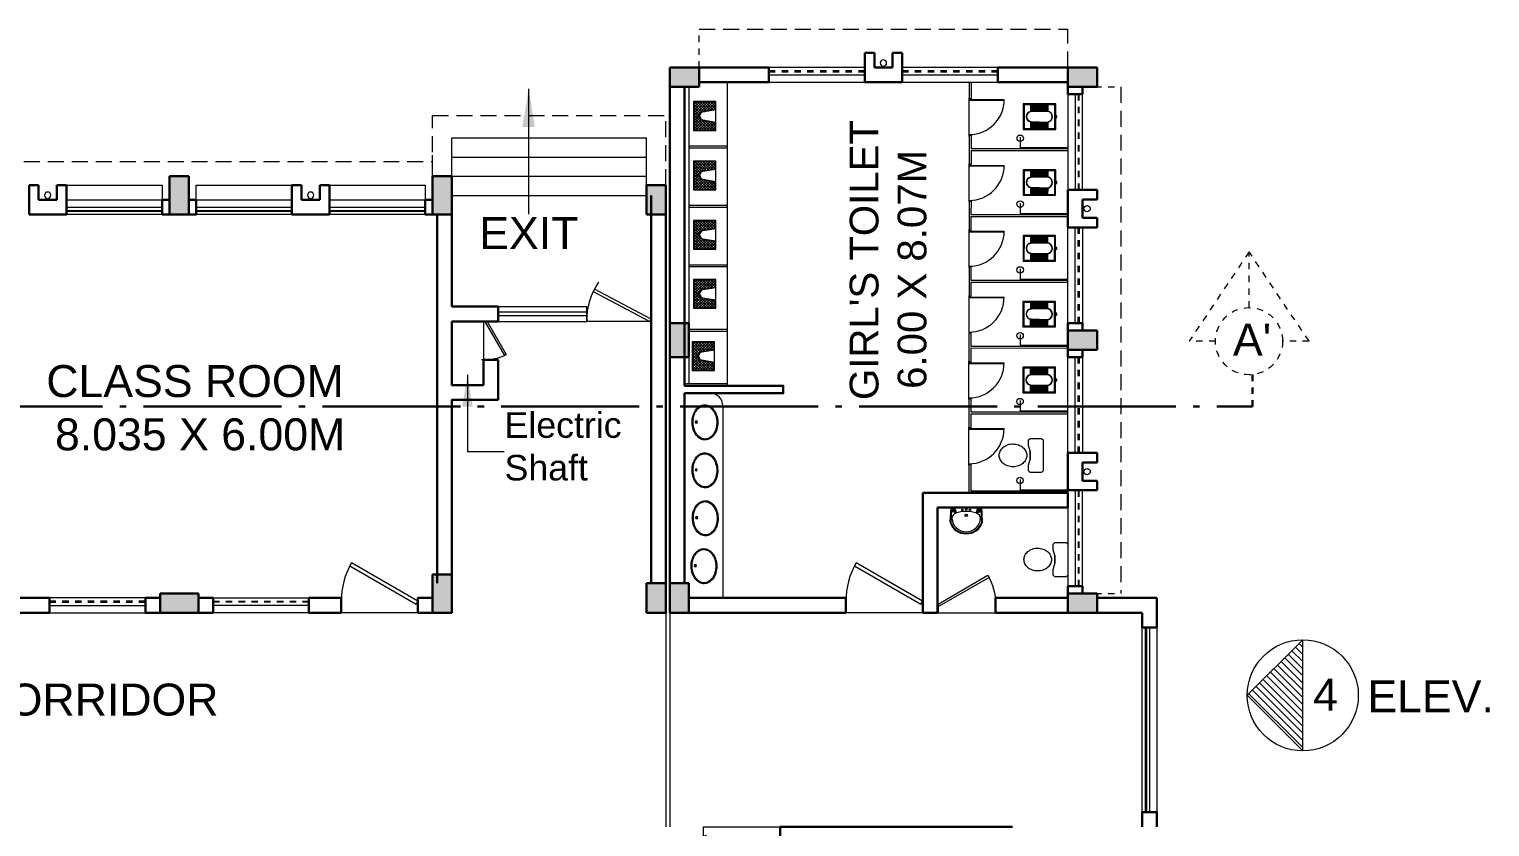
# Model space of a CAD drawing. Header units: millimetres. Extents: x 1898 to 3725, y 783 to 1532.
# Drawn here: x 2385.68 to 2408.54, y 1279.33 to 1291.81 of the extents above; entities that cross this region are included whole.
import ezdxf

# ---------------------------------------------------------------- set-up
doc = ezdxf.new("R2010")
doc.units = ezdxf.units.MM
for name, pattern in [('ACAD_ISO04W100', [30, 24, -3, 0, -3]), ('CENTER2', [1.125, 0.75, -0.125, 0.125, -0.125]), ('DASHED', [0.75, 0.5, -0.25]), ('DASHED2', [0.375, 0.25, -0.125])]:
    doc.linetypes.add(name, pattern=pattern)
doc.layers.get('0').update_dxf_attribs({"lineweight": 20})
for name, color, linetype, lineweight in [('CLL LEV.', 15, 'Continuous', 18), ('COL HATCH', 253, 'Continuous', 13), ('Column', 251, 'Continuous', 30), ('CUBICAL TOILET', 5, 'Continuous', 15), ('DIM', 6, 'Continuous', 18), ('Dimens', 251, 'Continuous', 18), ('Door', 54, 'Continuous', 18), ('ELEV.1', 7, 'Continuous', 20), ('expension joint', 248, 'Continuous', 18), ('Fixture', 44, 'Continuous', 13), ('PROJ.', 30, 'DASHED2', 15), ('Section', 72, 'DASHED2', 30), ('section line', 74, 'ACAD_ISO04W100', 30), ('STAIRS', 10, 'Continuous', 18), ('TEXT', 7, 'Continuous', 15), ('Ventilator', 4, 'DASHED', 18), ('Wall', 7, 'Continuous', 30), ('Window', 150, 'Continuous', 15), ('Window-Wall', 7, 'Continuous', 18)]:
    doc.layers.add(name, color=color, linetype=linetype, lineweight=lineweight)
doc.styles.add('DIM', font='arial.ttf', dxfattribs={"height": 0.5})
doc.styles.add('L120', font='arial.ttf', dxfattribs={"height": 0.6})
doc.styles.get("Standard").update_dxf_attribs({"font": 'arial.ttf', "height": 0.2})
doc.dimstyles.new('Current Dim style', dxfattribs={"dimscale": 0.3, "dimtxt": 0.2, "dimasz": 2, "dimexe": 0.18, "dimexo": 1, "dimgap": 0.09, "dimtad": 0, "dimzin": 0, "dimdsep": 46, "dimtxsty": 'Standard', "dimcen": 0.09, "dimclrd": 256, "dimclre": 256, "dimclrt": 7, "dimadec": 0, "dimazin": 0, "dimtfac": 1, "dimtofl": 0, "dimtmove": 2, "dimatfit": 3, "dimfxl": 0, "dimtolj": 1, "dimtzin": 0, "dimlwd": -1, "dimlwe": -1, "dimarcsym": 0})
doc.dimstyles.new('DIM', dxfattribs={"dimtxt": 0.5, "dimasz": 0.5, "dimexe": 0.02, "dimexo": 0, "dimgap": 0.1, "dimtad": 0, "dimdec": 3, "dimzin": 0, "dimdsep": 46, "dimtxsty": 'DIM', "dimcen": 0, "dimclrd": 251, "dimclre": 256, "dimclrt": 7, "dimadec": 0, "dimazin": 0, "dimtfac": 1, "dimtdec": 3, "dimtofl": 0, "dimtmove": 0, "dimatfit": 3, "dimfxl": 0, "dimtolj": 1, "dimtzin": 0, "dimlwd": -1, "dimlwe": -1, "dimarcsym": 0})

# ---------------------------------------------------------------- blocks, each defined once
blk = doc.blocks.new('Elev block')
at = {"layer": 'ELEV.1'}
h = blk.add_hatch(dxfattribs=at)
h.set_pattern_fill('ANSI31', color=256, scale=0.025, angle=90, style=0)
h.set_pattern_definition([(135, (99.13637, 17.94766), (-0.0561266, -0.0561266), [])])
h.paths.add_polyline_path([(99.136, 19.686), (98.267, 18.817), (99.136, 17.948)])
for p, q in [((99.136, 19.686), (98.267, 18.817)), ((99.136, 17.948), (99.136, 19.686)), ((98.267, 18.817), (99.136, 17.948))]:
    blk.add_line(p, q, dxfattribs=at)
blk.add_circle((99.136, 18.817), 0.869, dxfattribs=at)
at = {"layer": 'ELEV.1', "char_height": 0.5, "attachment_point": 1, "style": 'L120'}
for s, insert in [('4', (99.297, 19.076)), ('ELEV.', (100.147, 19.051))]:
    blk.add_mtext_dynamic_manual_height_columns(s, width=0.5, gutter_width=24, heights=[0], dxfattribs=dict(at, insert=insert))
blk = doc.blocks.new('BDHVBFH')
at = {"layer": 'Section', "color": 7, "linetype": 'ByBlock', "lineweight": 20, "ltscale": 0.05}
for p, q in [((5432.399, -574.787), (5431.461, -576.186)), ((5432.399, -575.66), (5432.399, -574.787)), ((5433.338, -576.186), (5432.399, -574.787)), ((5431.873, -576.186), (5431.461, -576.186)), ((5433.338, -576.186), (5432.925, -576.186))]:
    blk.add_line(p, q, dxfattribs=at)
blk.add_circle((5432.399, -576.186), 0.526, dxfattribs=at)
blk = doc.blocks.new('A$C761723A2')
at = {"layer": 'Section', "ltscale": 0.05}
blk.add_line((110.31, 15.105), (110.31, 15.605), dxfattribs=at)
at = {"layer": 'section line', "ltscale": 0.09}
blk.add_line((39.754, 15.105), (110.31, 15.105), dxfattribs=at)
at = {"layer": 'Section'}
blk.add_blockref('BDHVBFH', (-5322.141, 592.314), dxfattribs=at)
at = {"layer": 'section line', "ltscale": 0.07, "insert": (110.006, 16.403), "char_height": 0.5, "attachment_point": 1}
blk.add_mtext_dynamic_manual_height_columns("A'", width=0.53707, gutter_width=12.5, heights=[0], dxfattribs=at)
blk = doc.blocks.new('*U18')
for p, q in [((0, 0), (0, 6)), ((40, 0), (40, 6))]:
    blk.add_line(p, q)
blk.add_lwpolyline([(0, 0), (34.64, -20), (35.52, -18.48), (0.88, 1.52)], close=True)
blk.add_arc((0, 0), 40, 330, 360)
blk = doc.blocks.new('Door')
at = {"layer": 'Door'}
blk.add_line((0, 0.18), (1.199, 0.18), dxfattribs=at)
at = {"layer": 'Door', "xscale": 0.0299845412869386, "yscale": 0.0299845412869386, "zscale": 0.0299845412869386}
blk.add_blockref('*U18', (0, 0), dxfattribs=at)
blk = doc.blocks.new('VENTILATOR')
at = {"layer": 'Ventilator', "ltscale": 0.02}
for p, q in [((-0.18, -1.5), (-0.18, 0)), ((-0.165, 0), (-0.165, -1.5))]:
    blk.add_line(p, q, dxfattribs=at)
at = {"layer": 'Window-Wall'}
for p, q in [((-0.23, 0), (0, 0)), ((-0.23, -1.5), (-0.23, 0)), ((-0.115, 0), (-0.115, -1.5)), ((0, 0), (0, -1.5)), ((-0.23, -1.5), (0, -1.5))]:
    blk.add_line(p, q, dxfattribs=at)
blk = doc.blocks.new('SHAFT')
at = {"layer": 'Fixture'}
blk.add_circle((0.327, -0.302), 0.05, dxfattribs=at)
at = {"layer": 'Wall'}
for p, q in [((0.035, 0), (0.62, 0)), ((0.035, 0), (0.035, -0.46)), ((0.62, 0), (0.62, -0.46)), ((0.185, -0.46), (0.185, -0.23)), ((0.185, -0.23), (0.47, -0.23)), ((0.47, -0.46), (0.47, -0.23)), ((0.035, -0.46), (0.185, -0.46)), ((0.62, -0.46), (0.47, -0.46))]:
    blk.add_line(p, q, dxfattribs=at)
blk = doc.blocks.new('WINDOW 1')
at = {"layer": 'CLL LEV.'}
for p, q in [((-0.23, 0), (-0.46, 0)), ((-0.46, 0), (-0.46, -1.5)), ((-0.46, -1.5), (-0.23, -1.5))]:
    blk.add_line(p, q, dxfattribs=at)
at = {"layer": 'Window'}
for p, q in [((-0.065, 0), (-0.065, -1.5)), ((-0.05, -1.5), (-0.05, 0))]:
    blk.add_line(p, q, dxfattribs=at)
at = {"layer": 'Window-Wall'}
for p, q in [((0, 0), (-0.23, 0)), ((-0.23, 0), (-0.23, -1.5)), ((-0.115, 0), (-0.115, -1.5)), ((0, -1.5), (0, 0)), ((-0.23, -1.5), (0, -1.5))]:
    blk.add_line(p, q, dxfattribs=at)
blk = doc.blocks.new('Door - Left Hung 36 in.')
blk.add_lwpolyline([(0.75, -1.3), (0, 0), (31.18, 18), (31.93, 16.7)], close=True)
blk.add_arc((0, 0), 36, 0, 37.31013)
blk = doc.blocks.new('C3')
at = {"layer": 'COL HATCH'}
h = blk.add_hatch(color=256, dxfattribs=at)
h.dxf.hatch_style = 1
h.paths.add_polyline_path([(0.3, 0), (0, 0), (0, -0.53), (0.3, -0.53)])
at = {"layer": 'Column'}
for p, q in [((0, 0), (0, -0.53)), ((0.3, 0), (0, 0)), ((0.3, -0.53), (0.3, 0)), ((0, -0.53), (0.3, -0.53))]:
    blk.add_line(p, q, dxfattribs=at)
blk = doc.blocks.new('*X4')
at = {"color": 0}
for p, q in [((705, 323), (943, 561)), ((705, 365), (900, 561)), ((705, 408), (858, 561)), ((705, 450), (815, 561)), ((705, 493), (773, 561)), ((705, 535), (730, 561)), ((848, 383), (705, 526)), ((842, 346), (705, 483)), ((854, 419), (712, 561)), ((866, 449), (755, 561)), ((888, 469), (797, 561)), ((921, 479), (839, 561)), ((1145, 298), (882, 561)), ((899, 474), (985, 561)), ((1145, 340), (924, 561)), ((944, 477), (1027, 561)), ((1145, 383), (967, 561)), ((971, 462), (1070, 561)), ((990, 438), (1112, 561)), ((998, 404), (1145, 551)), ((1004, 368), (1145, 508)), ((1145, 425), (1009, 561)), ((1011, 332), (1145, 466)), ((1145, 467), (1051, 561)), ((1145, 510), (1094, 561)), ((1145, 552), (1136, 561)), ((835, 310), (705, 441)), ((705, 280), (858, 434)), ((829, 274), (705, 398)), ((705, 238), (847, 381)), ((823, 237), (705, 356)), ((798, 221), (705, 314)), ((755, 221), (705, 271)), ((713, 221), (705, 229)), ((730, 221), (839, 330)), ((772, 221), (830, 279)), ((1145, 255), (999, 401)), ((1137, 221), (1007, 350)), ((1095, 221), (1016, 299)), ((1017, 295), (1145, 423)), ((1023, 259), (1145, 381)), ((1052, 221), (1024, 248)), ((1029, 223), (1145, 339)), ((1069, 221), (1145, 296)), ((1112, 221), (1145, 254)), ((815, 221), (822, 228))]:
    blk.add_line(p, q, dxfattribs=at)
blk = doc.blocks.new('RSA CL7')
blk.add_lwpolyline([(8.86, 0), (-8.86, 0), (-8.86, -13.78), (-3.94, -13.78), (3.94, -13.78), (8.86, -13.78)], close=True)
blk.add_lwpolyline([(-4.1, -13.58), (-2.78, -5.72, -0.835943), (2.8, -5.76), (4.1, -13.58), (8.66, -13.58), (8.66, -0.2), (-8.66, -0.2), (-8.66, -13.58)], format="xyb", close=True)
blk.add_lwpolyline([(-3.94, -13.78), (-2.59, -5.75, -0.835548), (2.61, -5.79), (3.94, -13.78)], format="xyb")
for centre, start, end in [((-1.41, -4.14), 207.2135, 40.95643), ((-0.03, -3.6), 185.89987, 355.82489), ((1.47, -4.14), 140.99617, 329.34676)]:
    blk.add_arc(centre, 0.493, start, end)
at = {"xscale": 0.0393714285714286, "yscale": 0.0393714285714286, "zscale": 0.0393714285714286}
blk.add_blockref('*X4', (-36.41, -22.27), dxfattribs=at)
blk = doc.blocks.new('RH 1200')
for p, q in [((21, 0), (21, 43.3)), ((21.7, 0), (21.7, 43.3)), ((-21.7, 0), (21.7, 0)), ((21.7, 0), (21, 0))]:
    blk.add_line(p, q)
at = {"extrusion": (0, 0, -1)}
blk.add_ellipse((21.7, 0), major_axis=(-30.6, 30.6), ratio=1, start_param=5.497787, end_param=7.068583, dxfattribs=at)
blk = doc.blocks.new('GHH')
at = {"layer": 'Door', "ltscale": 20}
blk.add_line((3289.697, -299.103), (3289.697, -299.853), dxfattribs=at)
at = {"layer": 'Door', "ltscale": 20, "xscale": 0.015874999996413, "yscale": 0.015874999996413, "zscale": 0.015874999996413, "rotation": 270}
blk.add_blockref('RH 1200', (3289.697, -299.479), dxfattribs=at)
blk = doc.blocks.new('RSA CL6')
for p, q in [((5.51, 3.48), (5.51, 7.28)), ((5.91, 3.47), (5.91, 7.28)), ((6.3, 3.46), (6.3, 7.28)), ((6.69, 3.45), (6.69, 7.28)), ((7.09, 3.44), (7.09, 7.28)), ((7.48, 3.43), (7.48, 7.28)), ((7.87, 3.42), (7.87, 7.28)), ((8.27, 3.41), (8.27, 7.28)), ((8.66, 3.4), (8.66, 7.28)), ((9.06, 3.39), (9.06, 7.28)), ((9.45, 3.38), (9.45, 7.28)), ((9.84, 3.37), (9.84, 7.28)), ((10.24, 3.36), (10.24, 7.28)), ((10.63, 3.35), (10.63, 7.28)), ((11.02, 3.34), (11.02, 7.28)), ((11.42, 3.33), (11.42, 7.28)), ((11.81, 3.32), (11.81, 7.28)), ((12.2, 3.31), (12.2, 7.28)), ((12.6, 3.31), (12.6, 7.28)), ((12.99, 3.3), (12.99, 7.28)), ((13.39, 3.29), (13.39, 7.28)), ((13.78, 3.28), (13.78, 7.28)), ((14.17, 3.27), (14.17, 7.28)), ((14.57, 3.26), (14.57, 7.28)), ((14.96, 3.25), (14.96, 7.28)), ((15.35, 3.24), (15.35, 7.28)), ((15.75, 3.23), (15.75, 7.28)), ((16.14, 3.22), (16.14, 7.28)), ((16.14, 7.28), (16.14, 3.22)), ((5.51, -7.28), (5.51, -3.47)), ((5.91, -7.28), (5.91, -3.45)), ((6.3, -7.28), (6.3, -3.44)), ((6.69, -7.28), (6.69, -3.43)), ((7.09, -7.28), (7.09, -3.42)), ((7.48, -7.28), (7.48, -3.41)), ((7.87, -7.28), (7.87, -3.4)), ((8.27, -7.28), (8.27, -3.39)), ((8.66, -7.28), (8.66, -3.38)), ((9.06, -7.28), (9.06, -3.37)), ((9.45, -7.28), (9.45, -3.36)), ((9.84, -7.28), (9.84, -3.34)), ((10.24, -7.28), (10.24, -3.33)), ((10.63, -7.28), (10.63, -3.32)), ((11.02, -7.28), (11.02, -3.31)), ((11.42, -7.28), (11.42, -3.3)), ((11.81, -7.28), (11.81, -3.29)), ((12.2, -7.28), (12.2, -3.28)), ((12.6, -7.28), (12.6, -3.27)), ((12.99, -7.28), (12.99, -3.26)), ((13.39, -7.28), (13.39, -3.24)), ((13.78, -7.28), (13.78, -3.23)), ((14.17, -7.28), (14.17, -3.22)), ((14.57, -7.28), (14.57, -3.21)), ((14.96, -7.28), (14.96, -3.2)), ((15.35, -7.28), (15.35, -3.19)), ((15.75, -7.28), (15.75, -3.18)), ((16.14, -3.17), (16.14, -7.28)), ((16.14, -7.28), (16.14, -3.17))]:
    blk.add_line(p, q)
blk.add_lwpolyline([(0.79, -0.59), (0, -0.59), (0, 0.59), (0.79, 0.59)])
for points in [[(0.79, 7.87), (20.87, 7.87), (20.87, -7.87), (0.79, -7.87)], [(1.38, 7.28), (20.28, 7.28), (20.28, -7.28), (1.38, -7.28)]]:
    blk.add_lwpolyline(points, close=True)
for points in [[(5.51, 3.48), (16.14, 3.22, -0.899983), (16.14, -3.17), (5.54, -3.47, -0.799392)], [(5.53, 3.28), (16.13, 3.02, -0.897689), (16.12, -2.97), (5.56, -3.27, -0.793494), (5.53, 3.28)]]:
    blk.add_lwpolyline(points, format="xyb", close=True)
blk = doc.blocks.new('ENGLISH SHEET')
at = {"layer": 'Fixture'}
for p, q in [((4663.798, 251.204), (4663.773, 251.179)), ((4663.773, 251.179), (4663.773, 250.696)), ((4663.976, 251.204), (4663.798, 251.204)), ((4664.002, 251.179), (4663.976, 251.204)), ((4663.976, 251.001), (4664.002, 251.09)), ((4664.002, 251.09), (4664.002, 251.179)), ((4663.976, 250.874), (4663.976, 251.001)), ((4663.976, 251.001), (4663.976, 250.874)), ((4664.002, 250.785), (4663.976, 250.874)), ((4664.002, 250.696), (4664.002, 250.785)), ((4663.773, 250.696), (4663.798, 250.67)), ((4663.798, 250.67), (4663.976, 250.67)), ((4663.976, 250.67), (4664.002, 250.696))]:
    blk.add_line(p, q, dxfattribs=at)
blk.add_lwpolyline([(4664.459, 250.937, 0.117036), (4664.443, 251.003, 0.104338), (4664.396, 251.063, 0.09029), (4664.321, 251.105, 0.09898), (4664.243, 251.115, 0.08237), (4664.159, 251.101, 0.09029), (4664.09, 251.063, 0.104338), (4664.043, 251.003, 0.117036), (4664.027, 250.937, 0.117036), (4664.043, 250.871, 0.104338), (4664.09, 250.811, 0.09029), (4664.159, 250.773, 0.08237), (4664.243, 250.759, 0.08237), (4664.327, 250.773, 0.09029), (4664.396, 250.811, 0.104338), (4664.443, 250.871, 0.117036)], format="xyb", close=True, dxfattribs=at)
blk = doc.blocks.new('RSA BASIN 2')
for points in [[(10.67, -8.12, 0.12976), (9.97, -5.22, 0.106426), (7.61, -2.47, 0.084431), (4.27, -0.72, 0.073534), (0, 0, 0.073534), (-4.29, -0.55, 0.084431), (-7.7, -2.16, 0.106426), (-10.17, -4.82, 0.12976), (-10.98, -7.69, 0.12976), (-10.28, -10.59, 0.106426), (-7.92, -13.34, 0.084431), (-4.58, -15.09, 0.073534), (-0.31, -15.81, 0.073534), (3.98, -15.26, 0.084431), (7.39, -13.64, 0.106426), (9.85, -10.99, 0.12976)], [(10.08, -7.9, 0.119977), (9.45, -5.5, 0.106426), (7.25, -2.94, 0.084431), (4.08, -1.28, 0.073534), (-0.01, -0.59, 0.073534), (-4.13, -1.12, 0.084431), (-7.36, -2.65, 0.106426), (-9.66, -5.12, 0.12976), (-10.39, -7.7, 0.009633), (-10.39, -7.9, 0.119977), (-9.76, -10.31, 0.106426), (-7.57, -12.87, 0.084431), (-4.4, -14.53, 0.073534), (-0.3, -15.22, 0.073534), (3.82, -14.69, 0.084431), (7.05, -13.16, 0.106426), (9.35, -10.69, 0.12976), (10.08, -8.11, 0.009633)]]:
    blk.add_lwpolyline(points, format="xyb", close=True)
for radius in [0.7, 0.479]:
    blk.add_circle((-0.47, -2.53), radius)
blk = doc.blocks.new('RSA BASIN 9')
for points in [[(-0.1, -16.2, 0.340881), (10.04, -9, 0.074195), (10.06, -8.89), (9.53, 0), (-9.54, 0), (-10.02, -8.77, 0.082611), (-9.96, -9.15, 0.330812), (-0.1, -16.2)], [(0, -15.03, 0.391482), (8.86, -6.67, 0.252869), (6.53, -3.51, 0.087242), (0.02, -2.46, 0.079484), (-6.53, -3.51, 0.2542), (-8.82, -6.67, 0.39026), (0, -15.03)], [(-8.57, -1.96, -0.907437), (-8.45, -1.81), (-7.52, -2.57, -0.907437), (-7.64, -2.72)], [(-8.2, -1.64, -0.907437), (-8.07, -1.49), (-7.14, -2.25, -0.907437), (-7.27, -2.4)], [(-7.82, -1.32, -0.907437), (-7.7, -1.17), (-6.77, -1.93, -0.907437), (-6.89, -2.08)], [(7.82, -1.32, 0.907437), (7.7, -1.17), (6.77, -1.93, 0.907437), (6.89, -2.08)], [(8.2, -1.64, 0.907437), (8.07, -1.49), (7.14, -2.25, 0.907437), (7.27, -2.4)], [(8.57, -1.96, 0.907437), (8.45, -1.81), (7.52, -2.57, 0.907437), (7.64, -2.72)]]:
    blk.add_lwpolyline(points, format="xyb", close=True)
for points in [[(-5.93, -3.31), (-6.16, -2.95, -0.183787), (-6.22, -2.68, 0.126662), (-6.25, -2.43), (-6.59, -1.44, 0.35453), (-7.05, -0.98), (-8.75, -0.98, 0.414214), (-9.14, -1.37), (-9.56, -9.09, 0.329849), (-0.07, -15.81, 0.338736), (9.65, -8.94, 0.075632), (9.66, -8.82), (9.14, -1.37, 0.414214), (8.75, -0.98), (7.05, -0.98, 0.35453), (6.59, -1.44), (6.25, -2.43, 0.126662), (6.22, -2.68, -0.183787), (6.16, -2.95), (5.93, -3.31)], [(-6.18, -3.39), (-6.24, -3.29, 0.220542), (-6.52, -3.11), (-8.75, -2.78, -0.361119), (-9.19, -2.35)], [(6.18, -3.39), (6.24, -3.29, -0.220542), (6.52, -3.11), (8.75, -2.78, 0.358803), (9.21, -2.33, 0.358803)]]:
    blk.add_lwpolyline(points, format="xyb")
for centre, radius in [((-2.35, -1.56), 0.399), ((0, -4.82), 0.771), ((0, -4.82), 0.602), ((0, -1.23), 0.399), ((2.28, -1.51), 0.399)]:
    blk.add_circle(centre, radius)
blk = doc.blocks.new('C2')
at = {"layer": 'COL HATCH'}
h = blk.add_hatch(color=256, dxfattribs=at)
h.dxf.hatch_style = 1
h.paths.add_polyline_path([(0.3, 0), (0, 0), (0, -0.6), (0.3, -0.6)])
at = {"layer": 'Column'}
for p, q in [((0, 0), (0, -0.6)), ((0.3, 0), (0, 0)), ((0.3, -0.6), (0.3, 0)), ((0, -0.6), (0.3, -0.6))]:
    blk.add_line(p, q, dxfattribs=at)
blk = doc.blocks.new('CU')
at = {"layer": 'COL HATCH', "linetype": 'CENTER2'}
h = blk.add_hatch(color=256, dxfattribs=at)
h.dxf.hatch_style = 1
h.paths.add_polyline_path([(0, 0.035), (0, -0.265), (0.46, -0.265), (0.46, 0.035)])
at = {"layer": 'Column', "linetype": 'CENTER2'}
blk.add_lwpolyline([(0, 0.035), (0, -0.265), (0.46, -0.265), (0.46, 0.035), (0, 0.035)], dxfattribs=at)

msp = doc.modelspace()

# ---------------------------------------------------------------- linework, layer by layer
at = {"layer": 'CUBICAL TOILET'}
for p, q in [((2400.3877, 1290.9739), (2400.3875, 1290.7182)), ((2400.4177, 1290.9739), (2400.4175, 1290.7182)), ((2400.4175, 1290.7182), (2400.3875, 1290.7182)), ((2400.3871, 1290.1485), (2400.387, 1289.9089)), ((2400.3871, 1290.1485), (2400.4171, 1290.1485)), ((2400.4171, 1290.1485), (2400.417, 1289.9389)), ((2400.387, 1289.9089), (2400.3868, 1289.6882)), ((2400.417, 1289.9089), (2400.4168, 1289.6882)), ((2400.417, 1289.9389), (2401.937, 1289.9379)), ((2400.417, 1289.9089), (2401.937, 1289.9079)), ((2400.4168, 1289.6882), (2400.3868, 1289.6882)), ((2400.3865, 1289.1185), (2400.3863, 1288.8789)), ((2400.3865, 1289.1185), (2400.4165, 1289.1185)), ((2400.4165, 1289.1185), (2400.4163, 1288.9089)), ((2400.3863, 1288.8789), (2400.3862, 1288.6582)), ((2400.4163, 1288.8789), (2400.4162, 1288.6582)), ((2400.4163, 1288.9089), (2401.9363, 1288.9079)), ((2400.4163, 1288.8789), (2401.9363, 1288.8779)), ((2400.4162, 1288.6582), (2400.3862, 1288.6582)), ((2400.3858, 1288.0885), (2400.3856, 1287.8489)), ((2400.3858, 1288.0885), (2400.4158, 1288.0885)), ((2400.4158, 1288.0885), (2400.4157, 1287.8789)), ((2400.3856, 1287.8489), (2400.3855, 1287.6282)), ((2400.4156, 1287.8489), (2400.4155, 1287.6282)), ((2400.4156, 1287.8489), (2401.9356, 1287.8479)), ((2400.4157, 1287.8789), (2401.9357, 1287.8779)), ((2400.4155, 1287.6282), (2400.3855, 1287.6282)), ((2400.3851, 1287.0585), (2400.385, 1286.8189)), ((2400.3851, 1287.0585), (2400.4151, 1287.0585)), ((2400.4151, 1287.0585), (2400.415, 1286.8489)), ((2400.385, 1286.8189), (2400.3848, 1286.5982)), ((2400.415, 1286.8189), (2400.4148, 1286.5982)), ((2400.415, 1286.8489), (2401.9313, 1286.8479)), ((2400.415, 1286.8189), (2401.9312, 1286.8179)), ((2400.4148, 1286.5982), (2400.3848, 1286.5982)), ((2400.3845, 1286.0285), (2400.3843, 1285.7889)), ((2400.3845, 1286.0285), (2400.4145, 1286.0285)), ((2400.4145, 1286.0285), (2400.4143, 1285.8189)), ((2400.3843, 1285.7889), (2400.3842, 1285.5682)), ((2400.4143, 1285.7889), (2400.4142, 1285.5682)), ((2400.4143, 1285.8189), (2401.9343, 1285.8179)), ((2400.4143, 1285.7889), (2401.9343, 1285.7879)), ((2400.4142, 1285.5682), (2400.3842, 1285.5682)), ((2400.3838, 1284.9985), (2400.3835, 1284.5539)), ((2400.3838, 1284.9985), (2400.4138, 1284.9985)), ((2400.4138, 1284.9985), (2400.4135, 1284.5839)), ((2400.4135, 1284.5839), (2401.931, 1284.5829))]:
    msp.add_line(p, q, dxfattribs=at)
at = {"layer": 'Door'}
for p, q in [((2392.7876, 1287.2357), (2392.7876, 1286.636)), ((2395.389, 1287.235), (2394.4091, 1287.2353))]:
    msp.add_line(p, q, dxfattribs=at)
at = {"layer": 'expension joint'}
for p, q in [((2395.6385, 1282.6768), (2395.6385, 1279.3268)), ((2395.701, 1282.6768), (2395.701, 1279.3268))]:
    msp.add_line(p, q, dxfattribs=at)
at = {"layer": 'Fixture'}
for p, q in [((2396.5999, 1290.9767), (2396.5999, 1286.2267)), ((2395.9999, 1290.9067), (2395.9999, 1287.1717)), ((2396.6009, 1289.9767), (2396.0009, 1289.9767)), ((2396.6009, 1289.9467), (2396.0009, 1289.9467)), ((2396.6006, 1289.0467), (2396.0006, 1289.0467)), ((2396.6006, 1289.0167), (2396.0006, 1289.0167)), ((2395.9999, 1288.7467), (2395.9999, 1286.2567)), ((2395.9999, 1288.7467), (2395.9999, 1286.2567)), ((2396.6002, 1288.1167), (2396.0002, 1288.1167)), ((2396.6002, 1288.0867), (2396.0002, 1288.0867)), ((2396.6002, 1287.1068), (2396.0002, 1287.1068)), ((2396.6002, 1287.0768), (2396.0002, 1287.0768)), ((2396.6002, 1286.2567), (2395.9299, 1286.2567)), ((2396.6002, 1286.2567), (2395.9299, 1286.2567)), ((2396.5999, 1286.2267), (2395.931, 1286.2267)), ((2396.5999, 1286.2267), (2395.931, 1286.2267)), ((2396.3337, 1286.1117), (2395.931, 1286.1117)), ((2396.5336, 1285.9115), (2396.5336, 1282.9068))]:
    msp.add_line(p, q, dxfattribs=at)
at = {"layer": 'Fixture', "ltscale": 0.05}
for p, q in [((2401.1871, 1290.1166), (2401.187, 1289.9508)), ((2401.937, 1289.9503), (2401.187, 1289.9508)), ((2401.1864, 1289.0866), (2401.1863, 1288.9208)), ((2401.9363, 1288.9203), (2401.1863, 1288.9208)), ((2401.1858, 1288.0566), (2401.1857, 1287.8908)), ((2401.9357, 1287.8903), (2401.1857, 1287.8908)), ((2401.1851, 1287.0266), (2401.185, 1286.8608)), ((2401.9313, 1286.8603), (2401.185, 1286.8608)), ((2401.1844, 1285.9966), (2401.1843, 1285.8308)), ((2401.9343, 1285.8303), (2401.1843, 1285.8308)), ((2401.1836, 1284.7616), (2401.1835, 1284.5958)), ((2401.931, 1284.5953), (2401.1835, 1284.5958))]:
    msp.add_line(p, q, dxfattribs=at)
for centre in [(2401.1871, 1290.1008), (2401.1864, 1289.0708), (2401.1858, 1288.0408), (2401.1851, 1287.0108), (2401.1844, 1285.9808), (2401.1836, 1284.7458)]:
    msp.add_circle(centre, 0.05, dxfattribs=at)
at = {"layer": 'Fixture'}
msp.add_arc((2396.3336, 1285.9117), 0.2, 359.96287, 89.96287, dxfattribs=at)
at = {"layer": 'PROJ.'}
for p, q in [((2396.161, 1291.8069), (2401.931, 1291.8069)), ((2401.931, 1291.2068), (2401.931, 1291.8069)), ((2402.7611, 1290.9068), (2402.7611, 1282.9768)), ((2391.9885, 1290.4568), (2395.6385, 1290.4568)), ((2391.9885, 1289.5068), (2391.9885, 1290.4568)), ((2395.6385, 1289.3668), (2395.6385, 1290.4568)), ((2366.0935, 1289.7369), (2391.9885, 1289.7369))]:
    msp.add_line(p, q, dxfattribs=at)
at = {"layer": 'PROJ.', "ltscale": 0.05}
for p, q in [((2396.161, 1291.2068), (2396.161, 1291.8069)), ((2402.161, 1290.9068), (2402.7611, 1290.9068)), ((2391.9885, 1289.1368), (2391.9885, 1289.9669)), ((2402.161, 1282.9768), (2402.7611, 1282.9768))]:
    msp.add_line(p, q, dxfattribs=at)
at = {"layer": 'STAIRS'}
for p, q in [((2392.2885, 1290.1068), (2395.3385, 1290.1068)), ((2392.2885, 1289.2068), (2392.2885, 1290.1068)), ((2395.3385, 1289.2068), (2395.3385, 1290.1068)), ((2392.2885, 1289.8068), (2395.3385, 1289.8068)), ((2392.2885, 1289.5068), (2395.3385, 1289.5068)), ((2392.2885, 1289.2068), (2395.3385, 1289.2068))]:
    msp.add_line(p, q, dxfattribs=at)
at = {"layer": 'Wall'}
for p, q in [((2395.701, 1283.1368), (2395.701, 1290.9068)), ((2395.701, 1283.1368), (2395.701, 1290.9068)), ((2395.931, 1286.2267), (2395.931, 1290.9068)), ((2395.931, 1287.2068), (2395.931, 1290.9068)), ((2395.4085, 1283.1368), (2395.4085, 1289.2068)), ((2395.6385, 1283.1368), (2395.6385, 1289.2068)), ((2392.0585, 1283.1368), (2392.0585, 1288.9068)), ((2392.2885, 1287.4657), (2392.2885, 1288.9068)), ((2392.2885, 1287.4657), (2393.0176, 1287.4657)), ((2393.0176, 1287.4657), (2393.0176, 1287.2357)), ((2392.2885, 1286.2357), (2392.2885, 1287.2357)), ((2392.2885, 1287.2357), (2393.0176, 1287.2357)), ((2392.7876, 1286.636), (2392.7876, 1286.2357)), ((2392.7876, 1286.636), (2393.0176, 1286.636)), ((2393.0176, 1286.636), (2393.0176, 1286.0057)), ((2395.931, 1286.2267), (2395.931, 1286.6904)), ((2392.7876, 1286.2357), (2392.2876, 1286.2357)), ((2393.0176, 1286.0057), (2392.2876, 1286.0057)), ((2392.2885, 1283.1368), (2392.2885, 1286.0057)), ((2395.931, 1283.1368), (2395.931, 1286.1117)), ((2395.931, 1283.1368), (2395.931, 1286.1117)), ((2402.161, 1285.1768), (2401.931, 1285.1768)), ((2402.161, 1285.1768), (2402.3115, 1285.1768)), ((2399.661, 1284.5539), (2401.9312, 1284.5539)), ((2399.661, 1282.6768), (2399.661, 1284.5539)), ((2401.931, 1284.3239), (2401.931, 1284.5539)), ((2399.891, 1284.3239), (2401.9312, 1284.3239)), ((2399.891, 1282.6768), (2399.891, 1284.3239)), ((2398.4583, 1282.9068), (2396.001, 1282.9068)), ((2396.001, 1282.9068), (2396.001, 1282.6768)), ((2398.4583, 1282.6768), (2398.4583, 1282.9068)), ((2399.661, 1282.6768), (2399.661, 1282.9068)), ((2401.931, 1282.9068), (2400.8005, 1282.9068)), ((2400.8005, 1282.6768), (2400.8005, 1282.9068)), ((2402.391, 1282.9068), (2403.3268, 1282.9068)), ((2402.391, 1282.6768), (2402.391, 1282.9068)), ((2403.3268, 1282.9068), (2403.3268, 1282.6768)), ((2396.001, 1282.6768), (2398.4583, 1282.6768)), ((2399.891, 1282.6768), (2399.661, 1282.6768)), ((2401.931, 1282.6768), (2400.8005, 1282.6768)), ((2403.0968, 1282.6768), (2402.391, 1282.6768)), ((2403.0968, 1282.4468), (2403.0968, 1282.6768)), ((2403.3268, 1282.6768), (2403.3268, 1282.4468)), ((2403.3268, 1282.4468), (2403.0968, 1282.4468)), ((2401.0659, 1279.3269), (2397.4304, 1279.327)), ((2397.4304, 1279.327), (2397.4304, 1279.097))]:
    msp.add_line(p, q, dxfattribs=at)
at = {"layer": 'Wall', "linetype": 'CENTER2'}
msp.add_line((2399.661, 1282.6768), (2399.661, 1282.9068), dxfattribs=at)
at = {"layer": 'Wall'}
for points in [[(2396.161, 1290.9768), (2396.161, 1291.2068), (2397.2535, 1291.2068), (2397.2535, 1290.9768), (2396.161, 1290.9768)], [(2396.161, 1290.9768), (2396.161, 1291.2068), (2397.2535, 1291.2068), (2397.2535, 1290.9768), (2396.161, 1290.9768)], [(2400.8385, 1290.9768), (2400.8385, 1291.2068), (2401.931, 1291.2068), (2401.931, 1290.9768), (2400.8385, 1290.9768)], [(2402.161, 1290.7918), (2401.931, 1290.7918), (2401.931, 1290.9068), (2402.161, 1290.9068), (2402.161, 1290.7918)], [(2387.7585, 1289.1368), (2387.7585, 1288.9068), (2387.8735, 1288.9068), (2387.8735, 1289.1368), (2387.7585, 1289.1368)], [(2388.1735, 1289.1368), (2388.1735, 1288.9068), (2388.2885, 1288.9068), (2388.2885, 1289.1368), (2388.1735, 1289.1368)], [(2391.8735, 1289.1369), (2391.8735, 1288.9069), (2391.9885, 1288.9069), (2391.9885, 1289.1369), (2391.8735, 1289.1369)], [(2391.8735, 1289.1368), (2391.8735, 1288.9068), (2391.9885, 1288.9068), (2391.9885, 1289.1368), (2391.8735, 1289.1368)], [(2402.161, 1287.2068), (2401.931, 1287.2068), (2401.931, 1287.0918), (2402.161, 1287.0918), (2402.161, 1287.2068)], [(2402.161, 1286.6768), (2401.931, 1286.6768), (2401.931, 1286.7918), (2402.161, 1286.7918), (2402.161, 1286.6768)], [(2395.931, 1286.2267), (2397.4776, 1286.2267), (2397.4776, 1286.1117), (2395.931, 1286.1117)], [(2395.931, 1286.2267), (2397.4776, 1286.2267), (2397.4776, 1286.1117), (2395.931, 1286.1117)], [(2387.4935, 1282.6768), (2387.4935, 1282.9068), (2387.7235, 1282.9068), (2387.7235, 1282.6768), (2387.4935, 1282.6768)], [(2388.5535, 1282.6768), (2388.5535, 1282.9068), (2388.3235, 1282.9068), (2388.3235, 1282.6768), (2388.5535, 1282.6768)], [(2391.9885, 1282.6768), (2391.9885, 1282.9068), (2391.7585, 1282.9068), (2391.7585, 1282.6768), (2391.9885, 1282.6768)], [(2403.0968, 1279.5568), (2403.3268, 1279.5568), (2403.3268, 1279.3268)], [(2403.0968, 1279.3268), (2403.0968, 1279.5568)]]:
    msp.add_lwpolyline(points, dxfattribs=at)
for points in [[(2401.931, 1282.9768), (2402.161, 1282.9768), (2402.161, 1283.0918), (2401.931, 1283.0918)], [(2385.4879, 1282.6767), (2385.4879, 1282.9068), (2385.9935, 1282.9068), (2385.9935, 1282.6767)], [(2390.5591, 1282.6767), (2390.5591, 1282.9068), (2390.0535, 1282.9068), (2390.0535, 1282.6767)]]:
    msp.add_lwpolyline(points, close=True, dxfattribs=at)
at = {"layer": 'Window'}
for p, q in [((2394.4042, 1287.3807), (2393.0176, 1287.3807)), ((2394.4042, 1287.3207), (2393.0176, 1287.3207)), ((2403.1468, 1279.5568), (2403.1468, 1282.4468)), ((2403.1618, 1282.4468), (2403.1618, 1279.5568))]:
    msp.add_line(p, q, dxfattribs=at)
at = {"layer": 'Window-Wall'}
for p, q in [((2393.0176, 1287.4657), (2394.4042, 1287.4657)), ((2394.4042, 1287.2353), (2394.4042, 1287.4653)), ((2393.0176, 1287.2357), (2394.4043, 1287.2357)), ((2403.0968, 1282.4468), (2403.3268, 1282.4468)), ((2403.0968, 1279.5568), (2403.0968, 1282.4468)), ((2403.2118, 1282.4468), (2403.2118, 1279.5568)), ((2403.3268, 1282.4468), (2403.3268, 1279.5568)), ((2403.3268, 1279.5568), (2403.0968, 1279.5568))]:
    msp.add_line(p, q, dxfattribs=at)

# ---------------------------------------------------------------- block references
at = {"lineweight": 15}
msp.add_blockref('A$C761723A2', (2294.5101, 1270.7968), dxfattribs=at)
at = {"layer": 'Column', "linetype": 'CENTER2', "xscale": -1}
for p, rotation in [((2395.701, 1290.9418), 180), ((2395.701, 1290.9418), 180), ((2401.931, 1290.9418), 180), ((2395.3735, 1289.3668), 90), ((2401.931, 1286.8268), 180), ((2395.3735, 1283.1368), 90), ((2395.736, 1283.1368), 90), ((2401.931, 1282.7118), 180)]:
    msp.add_blockref('CU', p, dxfattribs=dict(at, rotation=rotation))
at = {"layer": 'Column', "color": 5, "xscale": -1}
for p in [(2388.1735, 1289.5068), (2392.2885, 1289.5068), (2392.2885, 1283.2768)]:
    msp.add_blockref('C2', p, dxfattribs=at)
at = {"layer": 'Column', "color": 5, "rotation": 180}
msp.add_blockref('C3', (2396.001, 1286.6768), dxfattribs=at)
msp.add_blockref('C3', (2396.001, 1286.6768), dxfattribs=at)
at = {"layer": 'Column', "color": 5, "xscale": -1, "rotation": 90}
msp.add_blockref('C2', (2387.7235, 1282.9768), dxfattribs=at)
at = {"layer": 'Column', "linetype": 'CENTER2', "rotation": 90}
msp.add_blockref('CU', (2395.736, 1282.6768), dxfattribs=at)
msp.add_blockref('CU', (2395.736, 1282.6768), dxfattribs=at)
msp.add_blockref('CU', (2395.736, 1282.6768), dxfattribs=at)
msp.add_blockref('CU', (2395.736, 1282.6768), dxfattribs=at)
at = {"layer": 'Dimens', "lineweight": 15}
msp.add_blockref('Elev block', (2306.4735, 1262.5668), dxfattribs=at)
at = {"layer": 'Door'}
for name, p, xscale, yscale, zscale, rotation in [('GHH', (-231.519, 1052.4894), -0.8000000001367663, 0.8000000001375152, 0.8000000001375136, 179.9642723067066), ('GHH', (-231.5196, 1051.4594), -0.8000000001367663, 0.8000000001375152, 0.8000000001375136, 179.9642723067066), ('GHH', (-231.5203, 1050.4294), -0.8000000001367663, 0.8000000001375152, 0.8000000001375136, 179.9642723067066), ('GHH', (-231.521, 1049.3994), -0.8000000001367663, 0.8000000001375152, 0.8000000001375136, 179.9642723067066), ('*U18', (2392.8425, 1287.2357), -0.01499227064346087, 0.01499227064346087, 0.0149922706434693, 90), ('GHH', (-231.5217, 1048.3694), -0.8000000001367663, 0.8000000001375152, 0.8000000001375136, 179.9642723067066), ('GHH', (-231.5223, 1047.3394), -0.8000000001367663, 0.8000000001375152, 0.8000000001375136, 179.9642723067066)]:
    msp.add_blockref(name, p, dxfattribs=dict(at, xscale=xscale, yscale=yscale, zscale=zscale, rotation=rotation))
at = {"layer": 'Door', "extrusion": (0, 0, -1), "xscale": 0.02777701549988431, "yscale": 0.02777701549988431, "zscale": -0.02777701549984439, "rotation": 357.9084632862278}
msp.add_blockref('Door - Left Hung 36 in.', (-2395.4085, 1287.2718), dxfattribs=at)
at = {"layer": 'Fixture', "xscale": 0.02539999999487463, "yscale": 0.02539999999487463, "zscale": 0.02539999999487463, "rotation": 90}
for p in [(2396.0724, 1290.4495), (2396.0724, 1289.5195), (2396.0724, 1288.5895), (2396.0724, 1287.6666), (2396.0539, 1286.6916)]:
    msp.add_blockref('RSA CL7', p, dxfattribs=at)
at = {"layer": 'Fixture', "extrusion": (0, 0, -1)}
for name, p, xscale, yscale, zscale, rotation in [('RSA CL6', (-2401.7623, 1290.438), 0.02539999999408093, 0.02539999999408093, -0.02539999999589774, 0.03712623411802837), ('RSA CL6', (-2401.7617, 1289.408), 0.02539999999408093, 0.02539999999408093, -0.02539999999589774, 0.03712623411802837), ('RSA CL6', (-2401.761, 1288.378), 0.02539999999408093, 0.02539999999408093, -0.02539999999589774, 0.03712623411802837), ('RSA CL6', (-2401.7603, 1287.348), 0.02539999999408093, 0.02539999999408093, -0.02539999999589774, 0.03712623411802837), ('RSA CL6', (-2401.7597, 1286.318), 0.02539999999408093, 0.02539999999408093, -0.02539999999589774, 0.03712623411802837), ('RSA BASIN 2', (-2396.0514, 1285.6504), 0.02539999999498832, 0.02539999999498832, -0.02539999999591329, 270), ('RSA BASIN 2', (-2396.0509, 1284.9007), 0.02539999999498832, 0.02539999999498832, -0.02539999999591329, 270), ('RSA BASIN 2', (-2396.0564, 1284.1504), 0.02539999999498832, 0.02539999999498832, -0.02539999999591329, 270), ('RSA BASIN 2', (-2396.0361, 1283.4006), 0.02539999999498832, 0.02539999999498832, -0.02539999999591329, 270)]:
    msp.add_blockref(name, p, dxfattribs=dict(at, xscale=xscale, yscale=yscale, zscale=zscale, rotation=rotation))
at = {"layer": 'Fixture', "extrusion": (0, 0, -1), "zscale": -1}
for p, rotation in [((-7064.7559, 1023.9819), 0.1255462015780759), ((-7065.1429, 1022.3511), 0.1255462015520312)]:
    msp.add_blockref('ENGLISH SHEET', p, dxfattribs=dict(at, rotation=rotation))
at = {"layer": 'Fixture', "ltscale": 10000, "extrusion": (0, 0, -1), "xscale": -0.0254326166761463, "yscale": 0.02543261667597108, "zscale": -0.0254326166761463, "rotation": 0.04639637732230639}
msp.add_blockref('RSA BASIN 9', (-2400.3419, 1284.3239), dxfattribs=at)
at = {"layer": 'Wall', "xscale": -1}
for name, p, rotation in [('SHAFT', (2398.7185, 1290.9768), 180), ('VENTILATOR', (2397.2535, 1290.9768), 90), ('VENTILATOR', (2399.3385, 1290.9768), 90), ('SHAFT', (2385.6385, 1288.9068), 180), ('WINDOW 1', (2386.2585, 1288.9068), 90), ('WINDOW 1', (2388.2885, 1288.9068), 90), ('SHAFT', (2389.7535, 1288.9068), 180), ('WINDOW 1', (2390.3735, 1288.9068), 90), ('VENTILATOR', (2385.9935, 1282.6768), 90)]:
    msp.add_blockref(name, p, dxfattribs=dict(at, rotation=rotation))
for p in [(2401.931, 1290.7918), (2401.931, 1284.5918)]:
    msp.add_blockref('VENTILATOR', p, dxfattribs=at)
at = {"layer": 'Wall'}
for name, p, rotation in [('SHAFT', (2401.931, 1288.6718), 90), ('VENTILATOR', (2401.931, 1287.2068), 180), ('VENTILATOR', (2401.931, 1285.1768), 180), ('SHAFT', (2401.931, 1284.5568), 90), ('Door', (2391.7585, 1282.8566), 180), ('Door', (2399.6576, 1282.8567), 180), ('VENTILATOR', (2390.0535, 1282.6768), 270)]:
    msp.add_blockref(name, p, dxfattribs=dict(at, rotation=rotation))
at = {"layer": 'Wall', "linetype": 'CENTER2', "xscale": -0.7503866670704156, "yscale": 0.7503866670704156, "zscale": 0.7503866670709811, "rotation": 180}
msp.add_blockref('Door', (2399.9005, 1282.8118), dxfattribs=at)
at = {"layer": 'Wall'}
msp.add_blockref('Door', (2396.231, 1279.1471), dxfattribs=at)

# ---------------------------------------------------------------- texts
at = {"layer": 'TEXT', "lineweight": 30, "insert": (2398.5183, 1286.0039), "char_height": 0.45, "width": 4.480091, "attachment_point": 1, "rotation": 90, "style": 'L120'}
msp.add_mtext("{\\fArial|b0|i0|c0|p34;GIRL'S TOILET\\P 6.00 X 8.07M}", dxfattribs=at)
at = {"layer": 'TEXT', "lineweight": 30, "char_height": 0.5, "attachment_point": 1, "style": 'L120'}
for s, insert, width in [('{\\fArial|b0|i0|c0|p34;EXIT}', (2392.7198, 1288.8663), 1.001447), ('\\pi0.073723;CLASS ROOM\\P\\pi0.016424; 8.035 X 6.00M', (2385.8689, 1286.5513), 4.717365), ('3.35 M WIDE CORRIDOR ', (2380.489, 1281.5674), 9.930816)]:
    msp.add_mtext(s, dxfattribs=dict(at, insert=insert, width=width))
at = {"layer": 'TEXT', "insert": (2393.1159, 1285.8128), "char_height": 0.4, "width": 1.84884, "attachment_point": 1, "style": 'L120'}
msp.add_mtext('{\\fArial|b0|i0|c0|p34;Electric\\PShaft}', dxfattribs=at)

# ---------------------------------------------------------------- leaders
at = {"layer": 'DIM'}
msp.add_leader([(2393.4927, 1290.8753), (2393.4926, 1288.9145)], dimstyle='Current Dim style', dxfattribs=at)
msp.add_leader([(2393.4927, 1290.8753), (2393.4926, 1288.9145)], dimstyle='Current Dim style', dxfattribs=at)
msp.add_leader([(2392.5347, 1286.401), (2392.5347, 1285.1995), (2393.1084, 1285.1995)], dimstyle='DIM', override={"dimarcsym": 1}, dxfattribs=at)

doc.saveas('drawing.dxf')
